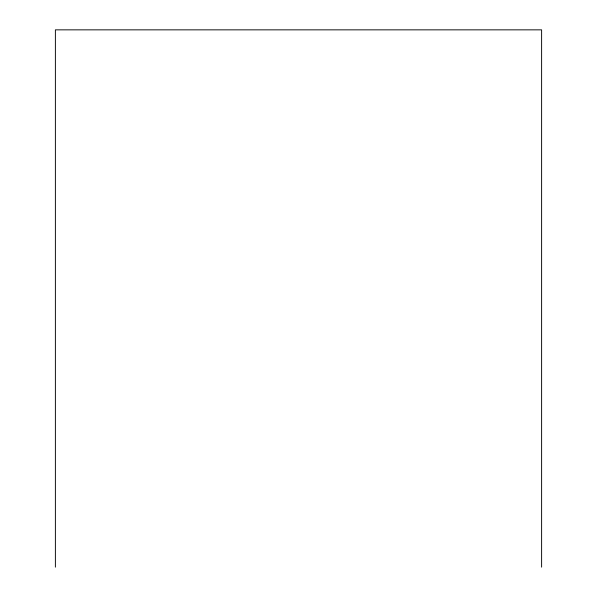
<?xml version="1.0" encoding="UTF-8"?>
<svg xmlns="http://www.w3.org/2000/svg" width="597" height="597" viewBox="0 0 597 597"><rect width="100%" height="100%" fill="white"/><g stroke="black" fill="none" stroke-linecap="round" stroke-linejoin="round"><path stroke-width="0.9" d="M541.613 567.15L541.613 29.85L55.387 29.85L55.387 567.15"/></g></svg>
